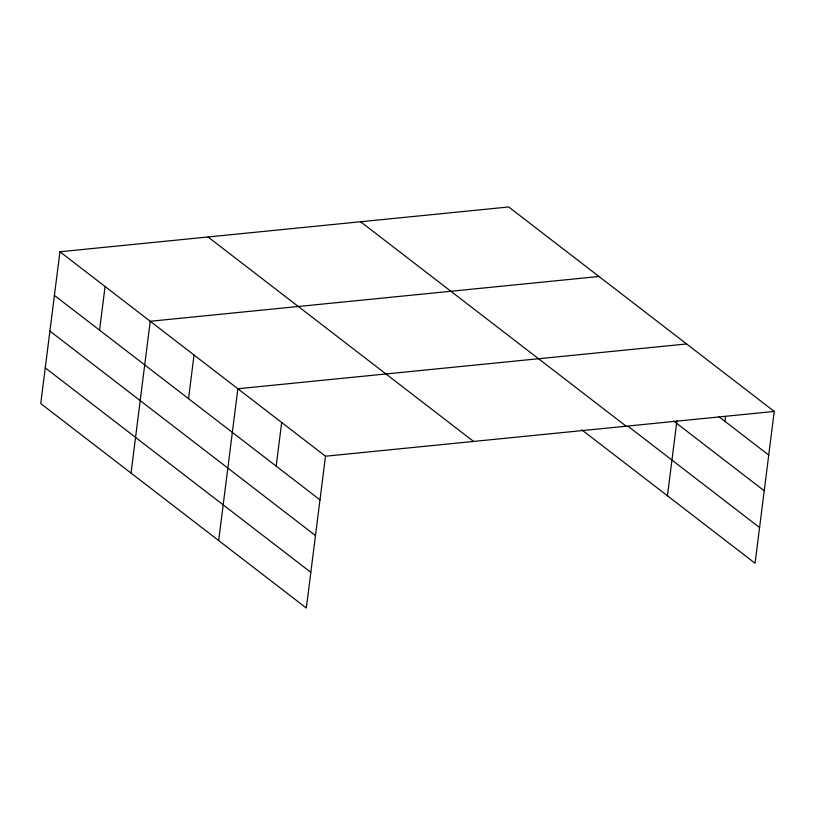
<?xml version="1.0" encoding="UTF-8"?>
<svg xmlns="http://www.w3.org/2000/svg" width="815" height="815" viewBox="0 0 815 815"><rect width="100%" height="100%" fill="white"/><g stroke="black" fill="none" stroke-linecap="round" stroke-linejoin="round"><path stroke-width="1.22" d="M59.933 251.754L40.75 403.568L306.318 608.031L325.491 456.217L59.933 251.754L508.682 206.969L774.25 411.432L755.067 563.246L581.788 429.831M99.562 330.156L105.074 286.513M131.042 473.087L150.225 321.273L598.974 276.489M188.52 398.657L194.041 355.004M218.675 540.559L237.858 388.745L686.617 343.961M276.163 466.119L281.674 422.476M667.434 495.775L676.898 420.835M724.922 421.335L725.544 416.353M325.491 456.217L774.25 411.432M718.942 416.74L768.739 455.076M673.608 420.998L764.226 490.773M628.131 426.337L759.58 527.55M360.597 221.751L626.164 426.204M208.019 236.982L473.586 441.435M54.411 295.407L319.979 499.86M49.909 331.094L315.466 535.557M45.263 367.881L310.821 572.334"/></g></svg>
